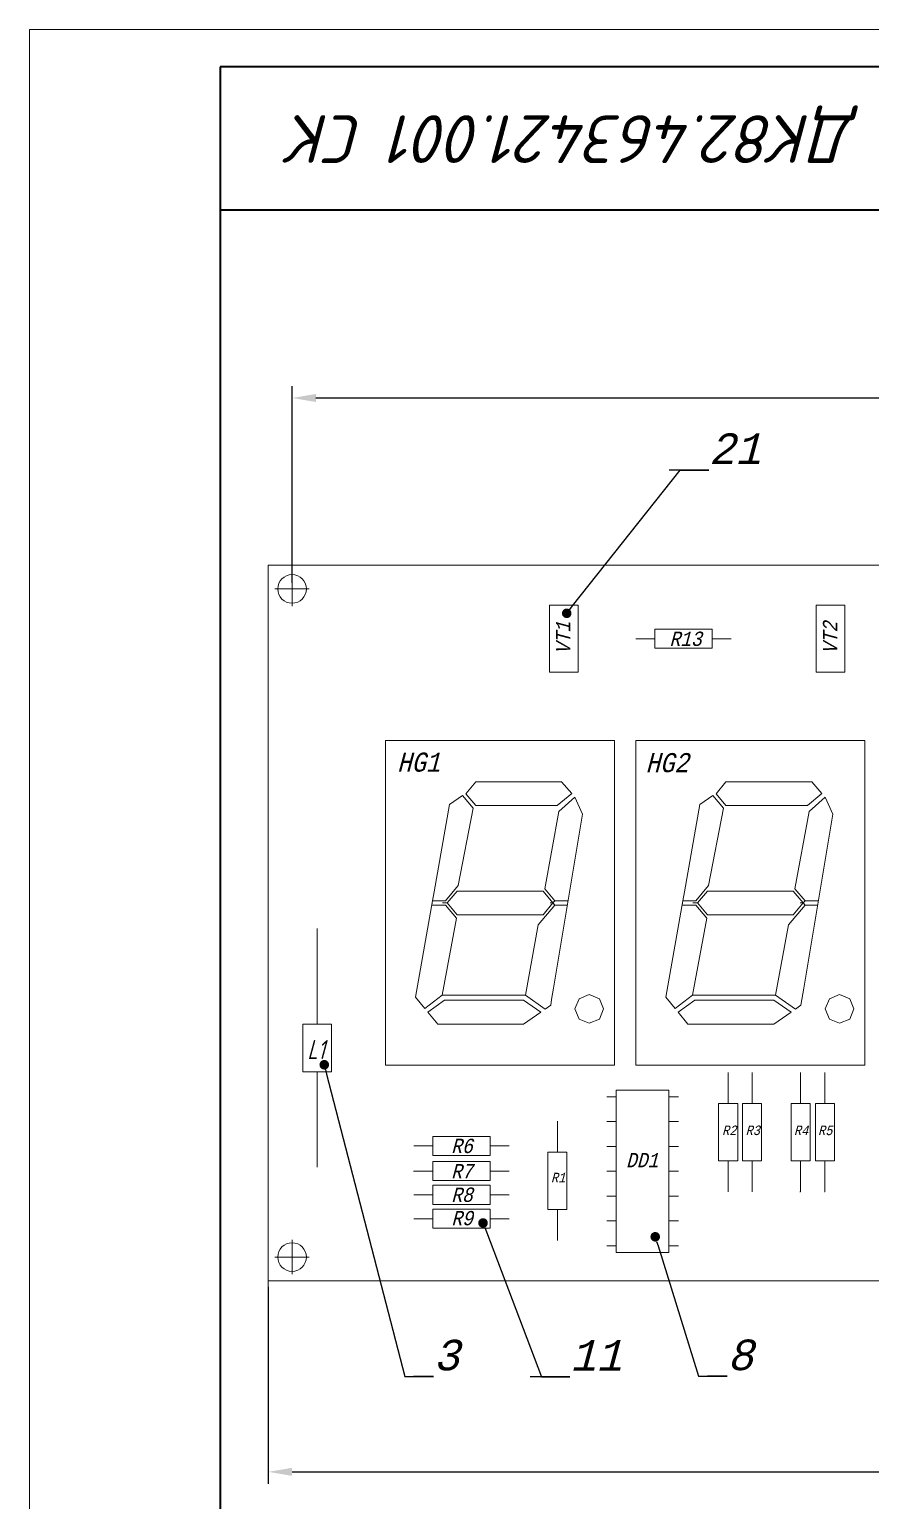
# Paper-space layout 'Лист2' of a CAD drawing. Header units: millimetres. Extents: x 0 to 445, y 0 to 307.
# Drawn here: x 0 to 88.1, y 152.9 to 307 of the extents above; entities that cross this region are included whole.
import ezdxf
from ezdxf import colors
from ezdxf.entities.mleader import LeaderData, LeaderLine
from ezdxf.math import Vec2, Vec3

# ---------------------------------------------------------------- set-up
doc = ezdxf.new("R2010")
doc.units = ezdxf.units.MM
doc.layers.get('0').update_dxf_attribs({"lineweight": 13})
doc.layers.add('схема', color=7, linetype='Continuous', lineweight=35)
doc.styles.get("Standard").update_dxf_attribs({"font": 'isocteur.ttf', "width": 0.85, "oblique": 15})
doc.styles.add('стиль1', font='isocpeui.ttf')
doc.dimstyles.new('ISO-25', dxfattribs={"dimtxt": 2.5, "dimasz": 2.5, "dimexe": 1.25, "dimexo": 0.625, "dimtad": 1, "dimtxsty": 'Standard', "dimcen": 2.5, "dimadec": 0, "dimazin": 0, "dimtfac": 1, "dimtmove": 1, "dimatfit": 3, "dimfxl": 1, "dimarcsym": 0})

# ---------------------------------------------------------------- blocks, each defined once
blk = doc.blocks.new('*D113')
at = {"color": 0, "lineweight": -2, "transparency": 16777216}
for p, q in [((25.02, 175.26), (25.02, 154.64)), ((223.02, 175.26), (223.02, 154.64)), ((27.52, 155.89), (220.52, 155.89))]:
    blk.add_line(p, q, dxfattribs=at)
at = {"color": 0, "transparency": 16777216}
for points in [[(27.52, 156.31), (27.52, 155.47), (25.02, 155.89)], [(220.52, 156.31), (220.52, 155.47), (223.02, 155.89)]]:
    blk.add_solid(points, dxfattribs=at)
at = {"layer": 'Defpoints', "color": 0, "transparency": 16777216}
for p in [(25.02, 175.89), (223.02, 175.89), (223.02, 155.89)]:
    blk.add_point(p, dxfattribs=at)
at = {"color": 0, "transparency": 16777216, "insert": (124.02, 158.11), "char_height": 2.5, "width": 6.9435, "attachment_point": 5}
blk.add_mtext('{\\fISOCPEUR|b0|i0|c0|p34;\\H1.28x;\\Q15;\\W0.75;198\\fArial|b0|i0|c204|p34;\\H0.84635x;\\W1;\\T0.75;*}', dxfattribs=at)
blk = doc.blocks.new('*D106')
at = {"color": 0, "lineweight": -2, "transparency": 16777216}
for p, q in [((27.52, 249.01), (27.52, 269.64)), ((30.02, 268.39), (218.02, 268.39)), ((220.52, 249.01), (220.52, 269.64))]:
    blk.add_line(p, q, dxfattribs=at)
at = {"color": 0, "transparency": 16777216}
for points in [[(30.02, 268.81), (30.02, 267.97), (27.52, 268.39)], [(218.02, 268.81), (218.02, 267.97), (220.52, 268.39)]]:
    blk.add_solid(points, dxfattribs=at)
at = {"layer": 'Defpoints', "color": 0, "transparency": 16777216}
for p in [(220.52, 268.39), (27.52, 248.39), (220.52, 248.39)]:
    blk.add_point(p, dxfattribs=at)
at = {"color": 0, "transparency": 16777216, "insert": (124.02, 270.93), "char_height": 2.5, "attachment_point": 5}
blk.add_mtext('{\\fISOCPEUR|b0|i0|c0|p34;\\H1.28x;\\Q15;\\W0.75;193\\fISOCPEUR|b0|i0|c204|p34;±0,25}', dxfattribs=at)
blk = doc.blocks.new('_Dot')
at = {"color": 0, "linetype": 'ByBlock', "lineweight": -2, "transparency": 33554674}
blk.add_line((-0.5, 0), (-1, 0), dxfattribs=at)
at = {"color": 0, "linetype": 'ByBlock', "transparency": 33554674, "const_width": 0.5}
blk.add_lwpolyline([(-0.25, 0, 1), (0.25, 0, 1)], format="xyb", close=True, dxfattribs=at)

psp = doc.layouts.new('Лист2')

# ---------------------------------------------------------------- linework, layer by layer
at = {"transparency": 33554674}
for p, q in [((27.523, 250.889), (27.523, 260.889)), ((25.023, 175.889), (25.023, 250.889)), ((25.023, 250.889), (223.023, 250.889)), ((27.523, 248.389), (27.523, 250.189)), ((27.523, 248.389), (25.723, 248.389)), ((27.523, 248.389), (29.323, 248.389)), ((27.523, 248.389), (27.523, 246.589)), ((54.479, 239.674), (54.479, 246.674)), ((54.479, 246.674), (57.479, 246.674)), ((57.479, 246.674), (57.479, 239.674)), ((57.479, 246.674), (57.479, 246.674)), ((82.433, 239.675), (82.433, 246.675)), ((82.433, 246.675), (85.433, 246.675)), ((85.433, 246.675), (85.433, 239.675)), ((85.433, 246.675), (85.433, 246.675)), ((25.023, 246.425), (25.023, 246.425)), ((71.524, 244.167), (65.524, 244.167)), ((65.524, 244.167), (65.524, 243.167)), ((71.524, 243.167), (71.524, 244.167)), ((63.524, 243.167), (65.524, 243.167)), ((65.524, 242.167), (65.524, 243.167)), ((71.524, 242.167), (65.524, 242.167)), ((71.524, 243.167), (73.524, 243.167)), ((71.524, 243.167), (71.524, 242.167)), ((57.479, 239.674), (54.479, 239.674)), ((85.433, 239.675), (82.433, 239.675)), ((37.313, 232.49), (37.313, 198.49)), ((61.313, 232.49), (37.313, 232.49)), ((61.313, 198.49), (61.313, 232.49)), ((63.534, 232.49), (63.534, 198.49)), ((87.534, 232.49), (63.534, 232.49)), ((63.534, 232.49), (75.534, 232.49)), ((87.534, 198.49), (87.534, 232.49)), ((46.758, 228.19), (45.716, 226.932)), ((51.258, 228.19), (46.758, 228.19)), ((51.258, 228.19), (55.758, 228.19)), ((55.758, 228.19), (56.815, 226.94)), ((72.978, 228.19), (71.937, 226.932)), ((77.478, 228.19), (72.978, 228.19)), ((77.478, 228.19), (81.978, 228.19)), ((81.978, 228.19), (83.036, 226.94)), ((45.379, 226.728), (44.014, 225.785)), ((46.485, 225.407), (45.379, 226.728)), ((46.758, 225.69), (45.716, 226.932)), ((55.284, 225.69), (56.815, 226.94)), ((55.471, 225.086), (57.138, 226.558)), ((57.138, 226.558), (57.964, 224.784)), ((71.6, 226.728), (70.235, 225.785)), ((72.706, 225.407), (71.6, 226.728)), ((72.978, 225.69), (71.937, 226.932)), ((81.505, 225.69), (83.036, 226.94)), ((81.692, 225.086), (83.359, 226.558)), ((83.359, 226.558), (84.185, 224.784)), ((42.41, 216.654), (44.014, 225.785)), ((46.485, 225.407), (44.923, 217.31)), ((55.284, 225.69), (46.758, 225.69)), ((49.313, 225.69), (53.813, 225.69)), ((53.991, 216.959), (55.471, 225.086)), ((68.631, 216.654), (70.235, 225.785)), ((72.706, 225.407), (71.144, 217.31)), ((81.505, 225.69), (72.978, 225.69)), ((75.534, 225.69), (80.034, 225.69)), ((80.212, 216.959), (81.692, 225.086)), ((56.215, 214.326), (57.964, 224.784)), ((82.436, 214.326), (84.185, 224.784)), ((43.592, 215.72), (44.923, 217.31)), ((69.813, 215.72), (71.144, 217.31)), ((42.41, 216.654), (42.246, 215.72)), ((44.813, 216.74), (43.785, 215.49)), ((49.313, 216.74), (44.813, 216.74)), ((49.313, 216.74), (53.813, 216.74)), ((53.813, 216.74), (54.851, 215.49)), ((55.043, 215.721), (53.991, 216.959)), ((68.631, 216.654), (68.467, 215.72)), ((71.034, 216.74), (70.006, 215.49)), ((75.534, 216.74), (71.034, 216.74)), ((75.534, 216.74), (80.034, 216.74)), ((80.034, 216.74), (81.072, 215.49)), ((81.264, 215.721), (80.212, 216.959)), ((42.246, 215.72), (40.458, 205.613)), ((42.206, 215.49), (42.164, 215.26)), ((42.164, 215.26), (43.594, 215.258)), ((43.592, 215.72), (42.246, 215.72)), ((43.785, 215.49), (43.285, 215.49)), ((43.594, 215.258), (44.747, 213.891)), ((44.813, 214.24), (43.785, 215.49)), ((49.313, 214.24), (44.813, 214.24)), ((49.313, 214.24), (53.813, 214.24)), ((55.043, 215.259), (53.305, 213.193)), ((53.813, 214.24), (54.851, 215.49)), ((54.548, 215.49), (54.851, 215.49)), ((54.851, 215.49), (55.043, 215.721)), ((54.851, 215.49), (55.043, 215.259)), ((56.215, 214.326), (54.918, 206.57)), ((55.043, 215.721), (56.449, 215.721)), ((55.043, 215.259), (56.371, 215.259)), ((68.467, 215.72), (66.679, 205.613)), ((68.427, 215.49), (68.385, 215.26)), ((68.385, 215.26), (69.815, 215.258)), ((69.813, 215.72), (68.467, 215.72)), ((70.006, 215.49), (69.506, 215.49)), ((69.815, 215.258), (70.968, 213.891)), ((71.034, 214.24), (70.006, 215.49)), ((75.534, 214.24), (71.034, 214.24)), ((75.534, 214.24), (80.034, 214.24)), ((81.264, 215.259), (79.526, 213.193)), ((80.034, 214.24), (81.072, 215.49)), ((80.769, 215.49), (81.072, 215.49)), ((81.072, 215.49), (81.264, 215.721)), ((81.072, 215.49), (81.264, 215.259)), ((82.436, 214.326), (81.139, 206.57)), ((81.264, 215.721), (82.67, 215.721)), ((81.264, 215.259), (82.592, 215.259)), ((30.145, 212.806), (30.145, 202.806)), ((44.747, 213.891), (43.236, 205.821)), ((53.305, 213.193), (51.962, 205.821)), ((70.968, 213.891), (69.457, 205.821)), ((79.526, 213.193), (78.183, 205.821)), ((54.918, 206.57), (54.716, 205.359)), ((81.139, 206.57), (80.937, 205.359)), ((41.434, 204.427), (40.458, 205.613)), ((41.434, 204.427), (43.236, 205.821)), ((43.501, 205.291), (41.751, 204.041)), ((43.236, 205.821), (51.962, 205.821)), ((47.279, 205.291), (43.501, 205.291)), ((47.279, 205.291), (51.779, 205.291)), ((51.779, 205.291), (53.574, 204.041)), ((51.962, 205.821), (54.04, 204.366)), ((54.716, 205.359), (54.617, 204.767)), ((57.594, 205.443), (57.159, 204.387)), ((58.659, 205.887), (57.594, 205.443)), ((57.594, 205.443), (57.594, 205.443)), ((58.659, 205.887), (59.724, 205.443)), ((60.159, 204.387), (59.724, 205.443)), ((67.655, 204.427), (66.679, 205.613)), ((67.655, 204.427), (69.457, 205.821)), ((69.722, 205.291), (67.972, 204.041)), ((69.457, 205.821), (78.183, 205.821)), ((73.5, 205.291), (69.722, 205.291)), ((73.5, 205.291), (78, 205.291)), ((78, 205.291), (79.795, 204.041)), ((78.183, 205.821), (80.261, 204.366)), ((80.937, 205.359), (80.838, 204.767)), ((83.815, 205.443), (83.38, 204.387)), ((84.88, 205.887), (83.815, 205.443)), ((83.815, 205.443), (83.815, 205.443)), ((84.88, 205.887), (85.945, 205.443)), ((86.38, 204.387), (85.945, 205.443)), ((42.779, 202.791), (41.751, 204.041)), ((51.779, 202.791), (53.574, 204.041)), ((54.04, 204.366), (54.617, 204.767)), ((57.159, 204.387), (57.594, 203.33)), ((59.724, 203.33), (60.159, 204.387)), ((69, 202.791), (67.972, 204.041)), ((78, 202.791), (79.795, 204.041)), ((80.261, 204.366), (80.838, 204.767)), ((83.38, 204.387), (83.815, 203.33)), ((85.945, 203.33), (86.38, 204.387)), ((28.645, 197.806), (28.645, 202.806)), ((28.645, 202.806), (30.145, 202.806)), ((30.145, 202.806), (31.645, 202.806)), ((31.645, 202.806), (31.645, 197.806)), ((47.279, 202.791), (42.779, 202.791)), ((47.279, 202.791), (51.779, 202.791)), ((57.594, 203.33), (58.659, 202.887)), ((58.659, 202.887), (59.724, 203.33)), ((73.5, 202.791), (69, 202.791)), ((73.5, 202.791), (78, 202.791)), ((83.815, 203.33), (84.88, 202.887)), ((84.88, 202.887), (85.945, 203.33)), ((31.645, 197.806), (28.645, 197.806)), ((30.145, 197.806), (30.145, 187.806)), ((37.313, 198.49), (61.313, 198.49)), ((63.534, 198.49), (87.534, 198.49)), ((73.211, 196.488), (73.211, 197.738)), ((75.713, 196.486), (75.713, 197.738)), ((80.805, 197.738), (80.805, 196.488)), ((83.35, 196.485), (83.352, 197.738)), ((66.991, 195.885), (61.491, 195.885)), ((61.491, 195.885), (61.491, 195.185)), ((66.991, 195.185), (66.991, 195.885)), ((73.211, 194.488), (73.211, 196.488)), ((75.713, 194.486), (75.713, 196.486)), ((80.804, 194.487), (80.804, 196.487)), ((83.35, 194.485), (83.35, 196.485)), ((60.491, 195.185), (61.491, 195.185)), ((60.491, 195.185), (61.491, 195.185)), ((61.491, 195.185), (61.491, 179.585)), ((67.991, 195.185), (66.991, 195.185)), ((66.991, 195.185), (66.991, 179.585)), ((73.211, 194.488), (72.211, 194.488)), ((72.211, 194.488), (72.211, 188.488)), ((73.211, 194.488), (74.211, 194.488)), ((74.211, 194.488), (74.211, 188.488)), ((75.713, 194.486), (74.713, 194.486)), ((74.713, 194.486), (74.713, 188.486)), ((75.713, 194.486), (76.713, 194.486)), ((76.713, 194.486), (76.713, 188.486)), ((80.804, 194.487), (79.804, 194.487)), ((79.804, 194.487), (79.804, 188.487)), ((80.804, 194.487), (81.804, 194.487)), ((81.804, 194.487), (81.804, 188.487)), ((83.35, 194.485), (82.35, 194.485)), ((82.35, 194.485), (82.35, 188.485)), ((83.35, 194.485), (84.35, 194.485)), ((84.35, 194.485), (84.35, 188.485)), ((55.32, 191.377), (55.32, 192.627)), ((55.32, 189.377), (55.32, 191.377)), ((60.491, 192.585), (61.491, 192.585)), ((66.991, 192.585), (67.991, 192.585)), ((40.259, 190.031), (42.259, 190.031)), ((48.259, 191.031), (42.259, 191.031)), ((42.259, 191.031), (42.259, 190.031)), ((42.259, 189.031), (42.259, 190.031)), ((48.259, 190.031), (48.259, 191.031)), ((48.259, 190.031), (50.259, 190.031)), ((48.259, 190.031), (48.259, 189.031)), ((60.491, 189.985), (61.491, 189.985)), ((66.991, 189.985), (67.991, 189.985)), ((48.258, 188.407), (42.258, 188.407)), ((42.258, 188.407), (42.258, 187.407)), ((48.259, 189.031), (42.259, 189.031)), ((48.258, 187.407), (48.258, 188.407)), ((55.32, 189.377), (54.32, 189.377)), ((54.32, 189.377), (54.32, 183.377)), ((55.32, 189.377), (56.32, 189.377)), ((56.32, 189.377), (56.32, 183.377)), ((72.211, 188.488), (73.211, 188.488)), ((73.211, 186.488), (73.211, 188.488)), ((74.211, 188.488), (73.211, 188.488)), ((74.713, 188.486), (75.713, 188.486)), ((75.713, 186.486), (75.713, 188.486)), ((76.713, 188.486), (75.713, 188.486)), ((79.804, 188.487), (80.804, 188.487)), ((80.804, 186.487), (80.804, 188.487)), ((81.804, 188.487), (80.804, 188.487)), ((82.35, 188.485), (83.35, 188.485)), ((83.35, 186.485), (83.35, 188.485)), ((84.35, 188.485), (83.35, 188.485)), ((40.258, 187.407), (42.258, 187.407)), ((42.258, 186.407), (42.258, 187.407)), ((48.258, 187.407), (50.258, 187.407)), ((48.258, 187.407), (48.258, 186.407)), ((60.491, 187.385), (61.491, 187.385)), ((66.991, 187.385), (67.991, 187.385)), ((73.211, 186.488), (73.211, 185.238)), ((75.713, 186.486), (75.713, 185.238)), ((80.804, 186.487), (80.805, 185.238)), ((83.35, 186.485), (83.35, 185.238)), ((48.258, 186.407), (42.258, 186.407)), ((48.261, 185.906), (42.261, 185.906)), ((42.261, 185.906), (42.261, 184.906)), ((48.261, 184.906), (48.261, 185.906)), ((80.805, 185.238), (80.709, 185.238)), ((83.318, 185.238), (83.35, 185.238)), ((40.261, 184.906), (42.261, 184.906)), ((42.261, 183.906), (42.261, 184.906)), ((48.261, 183.906), (42.261, 183.906)), ((48.261, 183.405), (42.261, 183.405)), ((42.261, 183.405), (42.261, 182.405)), ((48.261, 184.906), (50.261, 184.906)), ((48.261, 184.906), (48.261, 183.906)), ((48.261, 182.405), (48.261, 183.405)), ((60.491, 184.785), (61.491, 184.785)), ((66.991, 184.785), (67.991, 184.785)), ((40.261, 182.405), (42.261, 182.405)), ((42.261, 181.405), (42.261, 182.405)), ((48.261, 182.405), (50.261, 182.405)), ((48.261, 182.405), (48.261, 181.405)), ((54.32, 183.377), (55.32, 183.377)), ((55.32, 181.377), (55.32, 183.377)), ((56.32, 183.377), (55.32, 183.377)), ((60.491, 182.185), (61.491, 182.185)), ((66.991, 182.185), (67.991, 182.185)), ((48.261, 181.405), (42.261, 181.405)), ((55.32, 181.377), (55.32, 180.127)), ((27.523, 178.389), (27.523, 180.189)), ((60.491, 179.585), (61.491, 179.585)), ((61.491, 178.885), (61.491, 179.585)), ((66.991, 178.885), (61.491, 178.885)), ((66.991, 179.585), (67.991, 179.585)), ((66.991, 179.585), (66.991, 178.885)), ((25.023, 175.889), (25.023, 178.389)), ((27.523, 178.389), (25.723, 178.389)), ((27.523, 178.389), (27.523, 176.589)), ((27.523, 178.389), (29.323, 178.389)), ((223.023, 175.889), (25.023, 175.889)), ((25.023, 175.889), (25.023, 155.889)), ((25.023, 175.889), (25.023, 165.889))]:
    psp.add_line(p, q, dxfattribs=at)
psp.add_lwpolyline([(0, 302), (0, 0), (440, 0), (445.242, 0), (445.242, 307), (20, 307), (0, 307)], close=True, dxfattribs=at)
for centre in [(27.523, 248.389), (27.523, 178.389)]:
    psp.add_circle(centre, 1.5, dxfattribs=at)
at = {"layer": 'схема', "transparency": 33554674}
for p, q in [((439.999, 303.088), (19.999, 303.088)), ((19.999, 303.088), (19.999, 6.088)), ((19.999, 303.088), (19.999, 288.088)), ((19.999, 288.088), (89.999, 288.088))]:
    psp.add_line(p, q, dxfattribs=at)

# ---------------------------------------------------------------- texts
at = {"transparency": 33554674, "char_height": 1.5, "attachment_point": 1, "rotation": 90}
for s, insert in [('{\\Q15;\\W0.75;VT2}', (83.136, 241.568)), ('{\\Q15;\\W0.75;VT1}', (55.172, 241.548))]:
    psp.add_mtext_dynamic_manual_height_columns(s, width=4.05068, gutter_width=12.5, heights=[0], dxfattribs=dict(at, insert=insert))
at = {"transparency": 33554674, "attachment_point": 1}
for s, insert, char_height in [('{\\Q15;\\W0.75;R13}', (67.057, 243.913), 1.5), ('{\\Q15;\\W0.75;HG1}', (38.512, 231.242), 2), ('{\\Q15;\\W0.75;HG2}', (64.546, 231.185), 2), ('{\\fISOCPEUR|b0|i0|c0|p34;\\Q15;\\W0.75;L1}', (29.116, 201.124), 2), ('{\\Q15;\\W0.75;R2}', (72.57, 192.166), 1), ('{\\Q15;\\W0.75;R3}', (75.036, 192.169), 1), ('{\\Q15;\\W0.75;R4}', (80.102, 192.168), 1), ('{\\Q15;\\W0.75;R5}', (82.626, 192.163), 1), ('{\\Q15;\\W0.75;R6}', (44.188, 190.787), 1.5), ('{\\Q15;\\W0.75;R7}', (44.18, 188.128), 1.5), ('{\\Q15;\\W0.75;DD1}', (62.501, 189.295), 1.5), ('{\\Q15;\\W0.75;R1}', (54.647, 187.219), 1), ('{\\Q15;\\W0.75;R8}', (44.194, 185.671), 1.5), ('{\\Q15;\\W0.75;R9}', (44.205, 183.217), 1.5)]:
    psp.add_mtext_dynamic_manual_height_columns(s, width=4.05068, gutter_width=12.5, heights=[0], dxfattribs=dict(at, insert=insert, char_height=char_height))
at = {"layer": 'схема', "lineweight": 80, "transparency": 33554674, "insert": (86.571, 293.013), "char_height": 5, "attachment_point": 1, "rotation": 180, "style": 'стиль1'}
psp.add_mtext_dynamic_manual_height_columns('ДК82.463421.001 СК', width=81.86775, gutter_width=12.5, heights=[0], dxfattribs=at)

# ---------------------------------------------------------------- dimensions: what is measured, and where the dimension line sits
at = {"transparency": 33554674}
for base, p1, p2, text, picture, middle in [((220.523, 268.389), (27.523, 248.389), (220.523, 248.389), '{\\fISOCPEUR|b0|i0|c0|p34;\\H1.28x;\\Q15;\\W0.75;193\\fISOCPEUR|b0|i0|c204|p34;±0,25}', '*D106', (124.023, 270.934)), ((223.023, 155.889), (25.023, 175.889), (223.023, 175.889), '{\\fISOCPEUR|b0|i0|c0|p34;\\H1.28x;\\Q15;\\W0.75;198\\fArial|b0|i0|c204|p34;\\H0.84635x;\\W1;\\T0.75;*}', '*D113', (124.023, 158.114))]:
    dim = psp.add_linear_dim(base=base, p1=p1, p2=p2, text=text, dimstyle='ISO-25', dxfattribs=at)
    dim.commit()
    dim.dimension.update_dxf_attribs({"geometry": picture, "text_midpoint": middle})

# ---------------------------------------------------------------- leaders
ml = psp.add_multileader_mtext('Standard', dxfattribs=at)
ml.set_content('21', color=256)
ml.set_leader_properties()
ml.set_arrow_properties(name='DOT')
ml.build(insert=Vec2(0, 0))
ml.multileader.update_dxf_attribs({"text_left_attachment_type": 6, "text_right_attachment_type": 6, "dogleg_length": 3, "arrow_head_size": 1})
ctx = ml.context
ctx.base_point, ctx.char_height, ctx.arrow_head_size, ctx.landing_gap_size, ctx.plane_origin = Vec3(71.191, 260.842), 3.2, 1, 0, Vec3(56.296, 245.831)
ctx.left_attachment, ctx.right_attachment = 6, 6
notes = []
notes.append((ctx, [(0, (1, 1, 0), (68.191, 260.842), (1, 0), 3, [(0, [(56.296, 245.831)], 0, [])])]))
ctx.mtext.insert, ctx.mtext.flow_direction = Vec3(71.191, 264.682), 5
ml = psp.add_multileader_mtext('Standard', dxfattribs=at)
ml.set_content('3', color=256)
ml.set_leader_properties()
ml.set_arrow_properties(name='DOT')
ml.build(insert=Vec2(0, 0))
ml.multileader.update_dxf_attribs({"text_left_attachment_type": 6, "text_right_attachment_type": 6, "dogleg_length": 3, "arrow_head_size": 1})
ctx = ml.context
ctx.base_point, ctx.char_height, ctx.arrow_head_size, ctx.landing_gap_size, ctx.plane_origin = Vec3(42.327, 165.882), 3.2, 1, 0, Vec3(30.892, 198.325)
ctx.left_attachment, ctx.right_attachment = 6, 6
notes.append((ctx, [(0, (1, 1, 0), (39.327, 165.882), (1, 0), 3, [(0, [(30.892, 198.536)], 0, [])])]))
ctx.mtext.insert, ctx.mtext.flow_direction = Vec3(42.327, 169.722), 5
ml = psp.add_multileader_mtext('Standard', dxfattribs=at)
ml.set_content('11', color=256)
ml.set_leader_properties()
ml.set_arrow_properties(name='DOT')
ml.build(insert=Vec2(0, 0))
ml.multileader.update_dxf_attribs({"text_left_attachment_type": 6, "text_right_attachment_type": 6, "dogleg_length": 3, "arrow_head_size": 1})
ctx = ml.context
ctx.base_point, ctx.char_height, ctx.arrow_head_size, ctx.landing_gap_size, ctx.plane_origin = Vec3(56.636, 165.858), 3.2, 1, 0, Vec3(47.525, 181.959)
ctx.left_attachment, ctx.right_attachment = 6, 6
notes.append((ctx, [(0, (1, 1, 0), (53.636, 165.858), (1, 0), 3, [(0, [(47.525, 181.959)], 0, [])])]))
ctx.mtext.insert, ctx.mtext.flow_direction = Vec3(56.636, 169.698), 5
ml = psp.add_multileader_mtext('Standard', dxfattribs=at)
ml.set_content('8', color=256)
ml.set_leader_properties()
ml.set_arrow_properties(name='DOT')
ml.build(insert=Vec2(0, 0))
ml.multileader.update_dxf_attribs({"text_left_attachment_type": 6, "text_right_attachment_type": 6, "dogleg_length": 3, "arrow_head_size": 1})
ctx = ml.context
ctx.base_point, ctx.char_height, ctx.arrow_head_size, ctx.landing_gap_size, ctx.plane_origin = Vec3(73.113, 165.905), 3.2, 1, 0, Vec3(65.568, 180.514)
ctx.left_attachment, ctx.right_attachment = 6, 6
notes.append((ctx, [(0, (1, 1, 0), (70.113, 165.905), (1, 0), 3, [(0, [(65.568, 180.514)], 0, [])])]))
ctx.mtext.insert, ctx.mtext.flow_direction = Vec3(73.113, 169.745), 5
for ctx, leaders in notes:
    for number, flags, end, landing, length, lines in leaders:
        leader = LeaderData()
        leader.index, (leader.has_last_leader_line, leader.has_dogleg_vector, leader.attachment_direction) = number, flags
        leader.last_leader_point, leader.dogleg_vector, leader.dogleg_length = Vec3(end), Vec3(landing), length
        for number, points, colour, breaks in lines:
            line = LeaderLine()
            line.index, line.vertices, line.color, line.breaks = number, Vec3.list(points), colors.encode_raw_color(colour), breaks
            leader.lines.append(line)
        ctx.leaders.append(leader)

doc.saveas('drawing.dxf')
